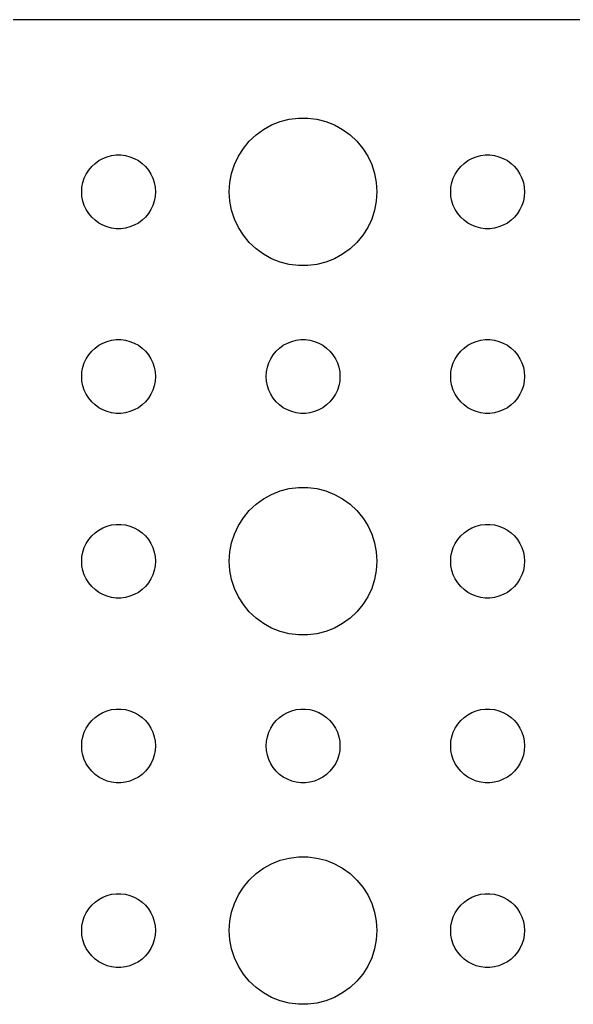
# Model space of a CAD drawing. Header units: metres. Extents: x -104 to 104, y -74 to 74.
# Drawn here: x -79.02 to -56.52, y 34.51 to 74.49 of the extents above; entities that cross this region are included whole.
import ezdxf

# ---------------------------------------------------------------- set-up
doc = ezdxf.new("R2010")
doc.units = ezdxf.units.M

msp = doc.modelspace()

# ---------------------------------------------------------------- linework, layer by layer
for p, q in [((99.8139, 74.4901), (-99.8139, 74.4901)), ((-68.427, 70.3532), (-68.0621, 70.4469)), ((-68.0621, 70.4469), (-67.6884, 70.4941)), ((-67.6884, 70.4941), (-67.3116, 70.4941)), ((-67.3116, 70.4941), (-66.9379, 70.4469)), ((-66.9379, 70.4469), (-66.573, 70.3532)), ((-69.4123, 69.8115), (-69.1075, 70.033)), ((-69.1075, 70.033), (-68.7773, 70.2145)), ((-68.7773, 70.2145), (-68.427, 70.3532)), ((-66.573, 70.3532), (-66.2227, 70.2145)), ((-66.2227, 70.2145), (-65.8925, 70.033)), ((-65.8925, 70.033), (-65.5877, 69.8115)), ((-69.6869, 69.5536), (-69.4123, 69.8115)), ((-65.5877, 69.8115), (-65.3131, 69.5536)), ((-70.1289, 68.9453), (-69.927, 69.2634)), ((-69.927, 69.2634), (-69.6869, 69.5536)), ((-65.3131, 69.5536), (-65.073, 69.2634)), ((-65.073, 69.2634), (-64.8711, 68.9453)), ((-75.8037, 68.7665), (-75.6387, 68.8572)), ((-75.6387, 68.8572), (-75.4635, 68.9266)), ((-75.4635, 68.9266), (-75.2811, 68.9734)), ((-75.2811, 68.9734), (-75.0942, 68.997)), ((-75.0942, 68.997), (-74.9058, 68.997)), ((-74.9058, 68.997), (-74.7189, 68.9734)), ((-74.7189, 68.9734), (-74.5365, 68.9266)), ((-74.5365, 68.9266), (-74.3613, 68.8572)), ((-74.3613, 68.8572), (-74.1963, 68.7665)), ((-70.2893, 68.6044), (-70.1289, 68.9453)), ((-64.8711, 68.9453), (-64.7107, 68.6044)), ((-60.8037, 68.7665), (-60.6387, 68.8572)), ((-60.6387, 68.8572), (-60.4635, 68.9266)), ((-60.4635, 68.9266), (-60.2811, 68.9734)), ((-60.2811, 68.9734), (-60.0942, 68.997)), ((-60.0942, 68.997), (-59.9058, 68.997)), ((-59.9058, 68.997), (-59.7189, 68.9734)), ((-59.7189, 68.9734), (-59.5365, 68.9266)), ((-59.5365, 68.9266), (-59.3613, 68.8572)), ((-59.3613, 68.8572), (-59.1963, 68.7665)), ((-76.3145, 68.2226), (-76.2135, 68.3817)), ((-76.2135, 68.3817), (-76.0934, 68.5268)), ((-76.0934, 68.5268), (-75.9561, 68.6558)), ((-75.9561, 68.6558), (-75.8037, 68.7665)), ((-74.1963, 68.7665), (-74.0439, 68.6558)), ((-74.0439, 68.6558), (-73.9065, 68.5268)), ((-73.9065, 68.5268), (-73.7865, 68.3817)), ((-73.7865, 68.3817), (-73.6855, 68.2226)), ((-70.4057, 68.2461), (-70.2893, 68.6044)), ((-64.7107, 68.6044), (-64.5943, 68.2461)), ((-61.3145, 68.2226), (-61.2135, 68.3817)), ((-61.2135, 68.3817), (-61.0934, 68.5268)), ((-61.0934, 68.5268), (-60.9561, 68.6558)), ((-60.9561, 68.6558), (-60.8037, 68.7665)), ((-59.1963, 68.7665), (-59.0439, 68.6558)), ((-59.0439, 68.6558), (-58.9065, 68.5268)), ((-58.9065, 68.5268), (-58.7865, 68.3817)), ((-58.7865, 68.3817), (-58.6855, 68.2226)), ((-76.4529, 67.873), (-76.3947, 68.0522)), ((-76.3947, 68.0522), (-76.3145, 68.2226)), ((-73.6855, 68.2226), (-73.6053, 68.0522)), ((-73.6053, 68.0522), (-73.5471, 67.873)), ((-70.4763, 67.876), (-70.4057, 68.2461)), ((-64.5943, 68.2461), (-64.5237, 67.876)), ((-61.4529, 67.873), (-61.3947, 68.0522)), ((-61.3947, 68.0522), (-61.3145, 68.2226)), ((-58.6855, 68.2226), (-58.6053, 68.0522)), ((-58.6053, 68.0522), (-58.5471, 67.873)), ((-76.5, 67.5), (-76.4882, 67.688)), ((-76.4882, 67.688), (-76.4529, 67.873)), ((-73.5471, 67.873), (-73.5118, 67.688)), ((-73.5118, 67.688), (-73.5, 67.5)), ((-70.5, 67.5), (-70.4763, 67.876)), ((-64.5237, 67.876), (-64.5, 67.5)), ((-61.5, 67.5), (-61.4882, 67.688)), ((-61.4882, 67.688), (-61.4529, 67.873)), ((-58.5471, 67.873), (-58.5118, 67.688)), ((-58.5118, 67.688), (-58.5, 67.5)), ((-76.4882, 67.312), (-76.5, 67.5)), ((-76.4529, 67.127), (-76.4882, 67.312)), ((-73.5118, 67.312), (-73.5471, 67.127)), ((-73.5, 67.5), (-73.5118, 67.312)), ((-70.4763, 67.124), (-70.5, 67.5)), ((-64.5, 67.5), (-64.5237, 67.124)), ((-61.4882, 67.312), (-61.5, 67.5)), ((-61.4529, 67.127), (-61.4882, 67.312)), ((-58.5118, 67.312), (-58.5471, 67.127)), ((-58.5, 67.5), (-58.5118, 67.312)), ((-76.3947, 66.9478), (-76.4529, 67.127)), ((-76.3145, 66.7774), (-76.3947, 66.9478)), ((-76.2135, 66.6183), (-76.3145, 66.7774)), ((-73.6855, 66.7774), (-73.7865, 66.6183)), ((-73.6053, 66.9478), (-73.6855, 66.7774)), ((-73.5471, 67.127), (-73.6053, 66.9478)), ((-70.4057, 66.7539), (-70.4763, 67.124)), ((-64.5237, 67.124), (-64.5943, 66.7539)), ((-61.3947, 66.9478), (-61.4529, 67.127)), ((-61.3145, 66.7774), (-61.3947, 66.9478)), ((-61.2135, 66.6183), (-61.3145, 66.7774)), ((-58.6855, 66.7774), (-58.7865, 66.6183)), ((-58.6053, 66.9478), (-58.6855, 66.7774)), ((-58.5471, 67.127), (-58.6053, 66.9478)), ((-76.0934, 66.4732), (-76.2135, 66.6183)), ((-75.9561, 66.3442), (-76.0934, 66.4732)), ((-73.9065, 66.4732), (-74.0439, 66.3442)), ((-73.7865, 66.6183), (-73.9065, 66.4732)), ((-70.2893, 66.3956), (-70.4057, 66.7539)), ((-70.1289, 66.0547), (-70.2893, 66.3956)), ((-64.7107, 66.3956), (-64.8711, 66.0547)), ((-64.5943, 66.7539), (-64.7107, 66.3956)), ((-61.0934, 66.4732), (-61.2135, 66.6183)), ((-60.9561, 66.3442), (-61.0934, 66.4732)), ((-58.9065, 66.4732), (-59.0439, 66.3442)), ((-58.7865, 66.6183), (-58.9065, 66.4732)), ((-75.8037, 66.2335), (-75.9561, 66.3442)), ((-75.6387, 66.1428), (-75.8037, 66.2335)), ((-75.4635, 66.0734), (-75.6387, 66.1428)), ((-75.2811, 66.0266), (-75.4635, 66.0734)), ((-75.0942, 66.003), (-75.2811, 66.0266)), ((-74.9058, 66.003), (-75.0942, 66.003)), ((-74.7189, 66.0266), (-74.9058, 66.003)), ((-74.5365, 66.0734), (-74.7189, 66.0266)), ((-74.3613, 66.1428), (-74.5365, 66.0734)), ((-74.1963, 66.2335), (-74.3613, 66.1428)), ((-74.0439, 66.3442), (-74.1963, 66.2335)), ((-69.927, 65.7366), (-70.1289, 66.0547)), ((-64.8711, 66.0547), (-65.073, 65.7366)), ((-60.8037, 66.2335), (-60.9561, 66.3442)), ((-60.6387, 66.1428), (-60.8037, 66.2335)), ((-60.4635, 66.0734), (-60.6387, 66.1428)), ((-60.2811, 66.0266), (-60.4635, 66.0734)), ((-60.0942, 66.003), (-60.2811, 66.0266)), ((-59.9058, 66.003), (-60.0942, 66.003)), ((-59.7189, 66.0266), (-59.9058, 66.003)), ((-59.5365, 66.0734), (-59.7189, 66.0266)), ((-59.3613, 66.1428), (-59.5365, 66.0734)), ((-59.1963, 66.2335), (-59.3613, 66.1428)), ((-59.0439, 66.3442), (-59.1963, 66.2335)), ((-69.6869, 65.4464), (-69.927, 65.7366)), ((-65.073, 65.7366), (-65.3131, 65.4464)), ((-69.4123, 65.1885), (-69.6869, 65.4464)), ((-69.1075, 64.967), (-69.4123, 65.1885)), ((-65.5877, 65.1885), (-65.8925, 64.967)), ((-65.3131, 65.4464), (-65.5877, 65.1885)), ((-68.7773, 64.7855), (-69.1075, 64.967)), ((-68.427, 64.6468), (-68.7773, 64.7855)), ((-66.2227, 64.7855), (-66.573, 64.6468)), ((-65.8925, 64.967), (-66.2227, 64.7855)), ((-68.0621, 64.5531), (-68.427, 64.6468)), ((-67.6884, 64.5059), (-68.0621, 64.5531)), ((-67.3116, 64.5059), (-67.6884, 64.5059)), ((-66.9379, 64.5531), (-67.3116, 64.5059)), ((-66.573, 64.6468), (-66.9379, 64.5531)), ((-75.9561, 61.1558), (-75.8037, 61.2665)), ((-75.8037, 61.2665), (-75.6387, 61.3572)), ((-75.6387, 61.3572), (-75.4635, 61.4266)), ((-75.4635, 61.4266), (-75.2811, 61.4734)), ((-75.2811, 61.4734), (-75.0942, 61.497)), ((-75.0942, 61.497), (-74.9058, 61.497)), ((-74.9058, 61.497), (-74.7189, 61.4734)), ((-74.7189, 61.4734), (-74.5365, 61.4266)), ((-74.5365, 61.4266), (-74.3613, 61.3572)), ((-74.3613, 61.3572), (-74.1963, 61.2665)), ((-74.1963, 61.2665), (-74.0439, 61.1558)), ((-68.4561, 61.1558), (-68.3037, 61.2665)), ((-68.3037, 61.2665), (-68.1387, 61.3572)), ((-68.1387, 61.3572), (-67.9635, 61.4266)), ((-67.9635, 61.4266), (-67.7811, 61.4734)), ((-67.7811, 61.4734), (-67.5942, 61.497)), ((-67.5942, 61.497), (-67.4058, 61.497)), ((-67.4058, 61.497), (-67.2189, 61.4734)), ((-67.2189, 61.4734), (-67.0365, 61.4266)), ((-67.0365, 61.4266), (-66.8613, 61.3572)), ((-66.8613, 61.3572), (-66.6963, 61.2665)), ((-66.6963, 61.2665), (-66.5439, 61.1558)), ((-60.9561, 61.1558), (-60.8037, 61.2665)), ((-60.8037, 61.2665), (-60.6387, 61.3572)), ((-60.6387, 61.3572), (-60.4635, 61.4266)), ((-60.4635, 61.4266), (-60.2811, 61.4734)), ((-60.2811, 61.4734), (-60.0942, 61.497)), ((-60.0942, 61.497), (-59.9058, 61.497)), ((-59.9058, 61.497), (-59.7189, 61.4734)), ((-59.7189, 61.4734), (-59.5365, 61.4266)), ((-59.5365, 61.4266), (-59.3613, 61.3572)), ((-59.3613, 61.3572), (-59.1963, 61.2665)), ((-59.1963, 61.2665), (-59.0439, 61.1558)), ((-76.3145, 60.7226), (-76.2135, 60.8817)), ((-76.2135, 60.8817), (-76.0934, 61.0268)), ((-76.0934, 61.0268), (-75.9561, 61.1558)), ((-74.0439, 61.1558), (-73.9065, 61.0268)), ((-73.9065, 61.0268), (-73.7865, 60.8817)), ((-73.7865, 60.8817), (-73.6855, 60.7226)), ((-68.8145, 60.7226), (-68.7135, 60.8817)), ((-68.7135, 60.8817), (-68.5934, 61.0268)), ((-68.5934, 61.0268), (-68.4561, 61.1558)), ((-66.5439, 61.1558), (-66.4065, 61.0268)), ((-66.4065, 61.0268), (-66.2865, 60.8817)), ((-66.2865, 60.8817), (-66.1855, 60.7226)), ((-61.3145, 60.7226), (-61.2135, 60.8817)), ((-61.2135, 60.8817), (-61.0934, 61.0268)), ((-61.0934, 61.0268), (-60.9561, 61.1558)), ((-59.0439, 61.1558), (-58.9065, 61.0268)), ((-58.9065, 61.0268), (-58.7865, 60.8817)), ((-58.7865, 60.8817), (-58.6855, 60.7226)), ((-76.4529, 60.373), (-76.3947, 60.5522)), ((-76.3947, 60.5522), (-76.3145, 60.7226)), ((-73.6855, 60.7226), (-73.6053, 60.5522)), ((-73.6053, 60.5522), (-73.5471, 60.373)), ((-68.9529, 60.373), (-68.8947, 60.5522)), ((-68.8947, 60.5522), (-68.8145, 60.7226)), ((-66.1855, 60.7226), (-66.1053, 60.5522)), ((-66.1053, 60.5522), (-66.0471, 60.373)), ((-61.4529, 60.373), (-61.3947, 60.5522)), ((-61.3947, 60.5522), (-61.3145, 60.7226)), ((-58.6855, 60.7226), (-58.6053, 60.5522)), ((-58.6053, 60.5522), (-58.5471, 60.373)), ((-76.5, 60), (-76.4882, 60.188)), ((-76.4882, 59.812), (-76.5, 60)), ((-76.4882, 60.188), (-76.4529, 60.373)), ((-73.5471, 60.373), (-73.5118, 60.188)), ((-73.5118, 60.188), (-73.5, 60)), ((-73.5, 60), (-73.5118, 59.812)), ((-69, 60), (-68.9882, 60.188)), ((-68.9882, 59.812), (-69, 60)), ((-68.9882, 60.188), (-68.9529, 60.373)), ((-66.0471, 60.373), (-66.0118, 60.188)), ((-66.0118, 60.188), (-66, 60)), ((-66, 60), (-66.0118, 59.812)), ((-61.5, 60), (-61.4882, 60.188)), ((-61.4882, 59.812), (-61.5, 60)), ((-61.4882, 60.188), (-61.4529, 60.373)), ((-58.5471, 60.373), (-58.5118, 60.188)), ((-58.5118, 60.188), (-58.5, 60)), ((-58.5, 60), (-58.5118, 59.812)), ((-76.4529, 59.627), (-76.4882, 59.812)), ((-76.3947, 59.4478), (-76.4529, 59.627)), ((-73.5471, 59.627), (-73.6053, 59.4478)), ((-73.5118, 59.812), (-73.5471, 59.627)), ((-68.9529, 59.627), (-68.9882, 59.812)), ((-68.8947, 59.4478), (-68.9529, 59.627)), ((-66.0471, 59.627), (-66.1053, 59.4478)), ((-66.0118, 59.812), (-66.0471, 59.627)), ((-61.4529, 59.627), (-61.4882, 59.812)), ((-61.3947, 59.4478), (-61.4529, 59.627)), ((-58.5471, 59.627), (-58.6053, 59.4478)), ((-58.5118, 59.812), (-58.5471, 59.627)), ((-76.3145, 59.2774), (-76.3947, 59.4478)), ((-76.2135, 59.1183), (-76.3145, 59.2774)), ((-73.6855, 59.2774), (-73.7865, 59.1183)), ((-73.6053, 59.4478), (-73.6855, 59.2774)), ((-68.8145, 59.2774), (-68.8947, 59.4478)), ((-68.7135, 59.1183), (-68.8145, 59.2774)), ((-66.1855, 59.2774), (-66.2865, 59.1183)), ((-66.1053, 59.4478), (-66.1855, 59.2774)), ((-61.3145, 59.2774), (-61.3947, 59.4478)), ((-61.2135, 59.1183), (-61.3145, 59.2774)), ((-58.6855, 59.2774), (-58.7865, 59.1183)), ((-58.6053, 59.4478), (-58.6855, 59.2774)), ((-76.0934, 58.9732), (-76.2135, 59.1183)), ((-75.9561, 58.8442), (-76.0934, 58.9732)), ((-75.8037, 58.7335), (-75.9561, 58.8442)), ((-74.0439, 58.8442), (-74.1963, 58.7335)), ((-73.9065, 58.9732), (-74.0439, 58.8442)), ((-73.7865, 59.1183), (-73.9065, 58.9732)), ((-68.5934, 58.9732), (-68.7135, 59.1183)), ((-68.4561, 58.8442), (-68.5934, 58.9732)), ((-68.3037, 58.7335), (-68.4561, 58.8442)), ((-66.5439, 58.8442), (-66.6963, 58.7335)), ((-66.4065, 58.9732), (-66.5439, 58.8442)), ((-66.2865, 59.1183), (-66.4065, 58.9732)), ((-61.0934, 58.9732), (-61.2135, 59.1183)), ((-60.9561, 58.8442), (-61.0934, 58.9732)), ((-60.8037, 58.7335), (-60.9561, 58.8442)), ((-59.0439, 58.8442), (-59.1963, 58.7335)), ((-58.9065, 58.9732), (-59.0439, 58.8442)), ((-58.7865, 59.1183), (-58.9065, 58.9732)), ((-75.6387, 58.6428), (-75.8037, 58.7335)), ((-75.4635, 58.5734), (-75.6387, 58.6428)), ((-75.2811, 58.5266), (-75.4635, 58.5734)), ((-75.0942, 58.503), (-75.2811, 58.5266)), ((-74.9058, 58.503), (-75.0942, 58.503)), ((-74.7189, 58.5266), (-74.9058, 58.503)), ((-74.5365, 58.5734), (-74.7189, 58.5266)), ((-74.3613, 58.6428), (-74.5365, 58.5734)), ((-74.1963, 58.7335), (-74.3613, 58.6428)), ((-68.1387, 58.6428), (-68.3037, 58.7335)), ((-67.9635, 58.5734), (-68.1387, 58.6428)), ((-67.7811, 58.5266), (-67.9635, 58.5734)), ((-67.5942, 58.503), (-67.7811, 58.5266)), ((-67.4058, 58.503), (-67.5942, 58.503)), ((-67.2189, 58.5266), (-67.4058, 58.503)), ((-67.0365, 58.5734), (-67.2189, 58.5266)), ((-66.8613, 58.6428), (-67.0365, 58.5734)), ((-66.6963, 58.7335), (-66.8613, 58.6428)), ((-60.6387, 58.6428), (-60.8037, 58.7335)), ((-60.4635, 58.5734), (-60.6387, 58.6428)), ((-60.2811, 58.5266), (-60.4635, 58.5734)), ((-60.0942, 58.503), (-60.2811, 58.5266)), ((-59.9058, 58.503), (-60.0942, 58.503)), ((-59.7189, 58.5266), (-59.9058, 58.503)), ((-59.5365, 58.5734), (-59.7189, 58.5266)), ((-59.3613, 58.6428), (-59.5365, 58.5734)), ((-59.1963, 58.7335), (-59.3613, 58.6428)), ((-69.1075, 55.033), (-68.7773, 55.2145)), ((-68.7773, 55.2145), (-68.427, 55.3532)), ((-68.427, 55.3532), (-68.0621, 55.4469)), ((-68.0621, 55.4469), (-67.6884, 55.4941)), ((-67.6884, 55.4941), (-67.3116, 55.4941)), ((-67.3116, 55.4941), (-66.9379, 55.4469)), ((-66.9379, 55.4469), (-66.573, 55.3532)), ((-66.573, 55.3532), (-66.2227, 55.2145)), ((-66.2227, 55.2145), (-65.8925, 55.033)), ((-69.6869, 54.5536), (-69.4123, 54.8115)), ((-69.4123, 54.8115), (-69.1075, 55.033)), ((-65.8925, 55.033), (-65.5877, 54.8115)), ((-65.5877, 54.8115), (-65.3131, 54.5536)), ((-69.927, 54.2634), (-69.6869, 54.5536)), ((-65.3131, 54.5536), (-65.073, 54.2634)), ((-75.2811, 53.9734), (-75.0942, 53.997)), ((-75.0942, 53.997), (-74.9058, 53.997)), ((-74.9058, 53.997), (-74.7189, 53.9734)), ((-70.1289, 53.9453), (-69.927, 54.2634)), ((-65.073, 54.2634), (-64.8711, 53.9453)), ((-60.2811, 53.9734), (-60.0942, 53.997)), ((-60.0942, 53.997), (-59.9058, 53.997)), ((-59.9058, 53.997), (-59.7189, 53.9734)), ((-76.0934, 53.5268), (-75.9561, 53.6558)), ((-75.9561, 53.6558), (-75.8037, 53.7665)), ((-75.8037, 53.7665), (-75.6387, 53.8572)), ((-75.6387, 53.8572), (-75.4635, 53.9266)), ((-75.4635, 53.9266), (-75.2811, 53.9734)), ((-74.7189, 53.9734), (-74.5365, 53.9266)), ((-74.5365, 53.9266), (-74.3613, 53.8572)), ((-74.3613, 53.8572), (-74.1963, 53.7665)), ((-74.1963, 53.7665), (-74.0439, 53.6558)), ((-74.0439, 53.6558), (-73.9065, 53.5268)), ((-70.4057, 53.2461), (-70.2893, 53.6044)), ((-70.2893, 53.6044), (-70.1289, 53.9453)), ((-64.8711, 53.9453), (-64.7107, 53.6044)), ((-64.7107, 53.6044), (-64.5943, 53.2461)), ((-61.0934, 53.5268), (-60.9561, 53.6558)), ((-60.9561, 53.6558), (-60.8037, 53.7665)), ((-60.8037, 53.7665), (-60.6387, 53.8572)), ((-60.6387, 53.8572), (-60.4635, 53.9266)), ((-60.4635, 53.9266), (-60.2811, 53.9734)), ((-59.7189, 53.9734), (-59.5365, 53.9266)), ((-59.5365, 53.9266), (-59.3613, 53.8572)), ((-59.3613, 53.8572), (-59.1963, 53.7665)), ((-59.1963, 53.7665), (-59.0439, 53.6558)), ((-59.0439, 53.6558), (-58.9065, 53.5268)), ((-76.3947, 53.0522), (-76.3145, 53.2226)), ((-76.3145, 53.2226), (-76.2135, 53.3817)), ((-76.2135, 53.3817), (-76.0934, 53.5268)), ((-73.9065, 53.5268), (-73.7865, 53.3817)), ((-73.7865, 53.3817), (-73.6855, 53.2226)), ((-73.6855, 53.2226), (-73.6053, 53.0522)), ((-70.4763, 52.876), (-70.4057, 53.2461)), ((-64.5943, 53.2461), (-64.5237, 52.876)), ((-61.3947, 53.0522), (-61.3145, 53.2226)), ((-61.3145, 53.2226), (-61.2135, 53.3817)), ((-61.2135, 53.3817), (-61.0934, 53.5268)), ((-58.9065, 53.5268), (-58.7865, 53.3817)), ((-58.7865, 53.3817), (-58.6855, 53.2226)), ((-58.6855, 53.2226), (-58.6053, 53.0522)), ((-76.4882, 52.688), (-76.4529, 52.873)), ((-76.4529, 52.873), (-76.3947, 53.0522)), ((-73.6053, 53.0522), (-73.5471, 52.873)), ((-73.5471, 52.873), (-73.5118, 52.688)), ((-70.5, 52.5), (-70.4763, 52.876)), ((-64.5237, 52.876), (-64.5, 52.5)), ((-61.4882, 52.688), (-61.4529, 52.873)), ((-61.4529, 52.873), (-61.3947, 53.0522)), ((-58.6053, 53.0522), (-58.5471, 52.873)), ((-58.5471, 52.873), (-58.5118, 52.688)), ((-76.5, 52.5), (-76.4882, 52.688)), ((-76.4882, 52.312), (-76.5, 52.5)), ((-73.5118, 52.688), (-73.5, 52.5)), ((-73.5, 52.5), (-73.5118, 52.312)), ((-70.4763, 52.124), (-70.5, 52.5)), ((-64.5, 52.5), (-64.5237, 52.124)), ((-61.5, 52.5), (-61.4882, 52.688)), ((-61.4882, 52.312), (-61.5, 52.5)), ((-58.5118, 52.688), (-58.5, 52.5)), ((-58.5, 52.5), (-58.5118, 52.312)), ((-76.4529, 52.127), (-76.4882, 52.312)), ((-76.3947, 51.9478), (-76.4529, 52.127)), ((-73.5471, 52.127), (-73.6053, 51.9478)), ((-73.5118, 52.312), (-73.5471, 52.127)), ((-70.4057, 51.7539), (-70.4763, 52.124)), ((-64.5237, 52.124), (-64.5943, 51.7539)), ((-61.4529, 52.127), (-61.4882, 52.312)), ((-61.3947, 51.9478), (-61.4529, 52.127)), ((-58.5471, 52.127), (-58.6053, 51.9478)), ((-58.5118, 52.312), (-58.5471, 52.127)), ((-76.3145, 51.7774), (-76.3947, 51.9478)), ((-76.2135, 51.6183), (-76.3145, 51.7774)), ((-76.0934, 51.4732), (-76.2135, 51.6183)), ((-73.7865, 51.6183), (-73.9065, 51.4732)), ((-73.6855, 51.7774), (-73.7865, 51.6183)), ((-73.6053, 51.9478), (-73.6855, 51.7774)), ((-70.2893, 51.3956), (-70.4057, 51.7539)), ((-64.5943, 51.7539), (-64.7107, 51.3956)), ((-61.3145, 51.7774), (-61.3947, 51.9478)), ((-61.2135, 51.6183), (-61.3145, 51.7774)), ((-61.0934, 51.4732), (-61.2135, 51.6183)), ((-58.7865, 51.6183), (-58.9065, 51.4732)), ((-58.6855, 51.7774), (-58.7865, 51.6183)), ((-58.6053, 51.9478), (-58.6855, 51.7774)), ((-75.9561, 51.3442), (-76.0934, 51.4732)), ((-75.8037, 51.2335), (-75.9561, 51.3442)), ((-75.6387, 51.1428), (-75.8037, 51.2335)), ((-74.1963, 51.2335), (-74.3613, 51.1428)), ((-74.0439, 51.3442), (-74.1963, 51.2335)), ((-73.9065, 51.4732), (-74.0439, 51.3442)), ((-70.1289, 51.0547), (-70.2893, 51.3956)), ((-64.7107, 51.3956), (-64.8711, 51.0547)), ((-60.9561, 51.3442), (-61.0934, 51.4732)), ((-60.8037, 51.2335), (-60.9561, 51.3442)), ((-60.6387, 51.1428), (-60.8037, 51.2335)), ((-59.1963, 51.2335), (-59.3613, 51.1428)), ((-59.0439, 51.3442), (-59.1963, 51.2335)), ((-58.9065, 51.4732), (-59.0439, 51.3442)), ((-75.4635, 51.0734), (-75.6387, 51.1428)), ((-75.2811, 51.0266), (-75.4635, 51.0734)), ((-75.0942, 51.003), (-75.2811, 51.0266)), ((-74.9058, 51.003), (-75.0942, 51.003)), ((-74.7189, 51.0266), (-74.9058, 51.003)), ((-74.5365, 51.0734), (-74.7189, 51.0266)), ((-74.3613, 51.1428), (-74.5365, 51.0734)), ((-69.927, 50.7366), (-70.1289, 51.0547)), ((-64.8711, 51.0547), (-65.073, 50.7366)), ((-60.4635, 51.0734), (-60.6387, 51.1428)), ((-60.2811, 51.0266), (-60.4635, 51.0734)), ((-60.0942, 51.003), (-60.2811, 51.0266)), ((-59.9058, 51.003), (-60.0942, 51.003)), ((-59.7189, 51.0266), (-59.9058, 51.003)), ((-59.5365, 51.0734), (-59.7189, 51.0266)), ((-59.3613, 51.1428), (-59.5365, 51.0734)), ((-69.6869, 50.4464), (-69.927, 50.7366)), ((-69.4123, 50.1885), (-69.6869, 50.4464)), ((-65.3131, 50.4464), (-65.5877, 50.1885)), ((-65.073, 50.7366), (-65.3131, 50.4464)), ((-69.1075, 49.967), (-69.4123, 50.1885)), ((-65.5877, 50.1885), (-65.8925, 49.967)), ((-68.7773, 49.7855), (-69.1075, 49.967)), ((-68.427, 49.6468), (-68.7773, 49.7855)), ((-68.0621, 49.5531), (-68.427, 49.6468)), ((-66.573, 49.6468), (-66.9379, 49.5531)), ((-66.2227, 49.7855), (-66.573, 49.6468)), ((-65.8925, 49.967), (-66.2227, 49.7855)), ((-67.6884, 49.5059), (-68.0621, 49.5531)), ((-67.3116, 49.5059), (-67.6884, 49.5059)), ((-66.9379, 49.5531), (-67.3116, 49.5059)), ((-75.6387, 46.3572), (-75.4635, 46.4266)), ((-75.4635, 46.4266), (-75.2811, 46.4734)), ((-75.2811, 46.4734), (-75.0942, 46.497)), ((-75.0942, 46.497), (-74.9058, 46.497)), ((-74.9058, 46.497), (-74.7189, 46.4734)), ((-74.7189, 46.4734), (-74.5365, 46.4266)), ((-74.5365, 46.4266), (-74.3613, 46.3572)), ((-68.1387, 46.3572), (-67.9635, 46.4266)), ((-67.9635, 46.4266), (-67.7811, 46.4734)), ((-67.7811, 46.4734), (-67.5942, 46.497)), ((-67.5942, 46.497), (-67.4058, 46.497)), ((-67.4058, 46.497), (-67.2189, 46.4734)), ((-67.2189, 46.4734), (-67.0365, 46.4266)), ((-67.0365, 46.4266), (-66.8613, 46.3572)), ((-60.6387, 46.3572), (-60.4635, 46.4266)), ((-60.4635, 46.4266), (-60.2811, 46.4734)), ((-60.2811, 46.4734), (-60.0942, 46.497)), ((-60.0942, 46.497), (-59.9058, 46.497)), ((-59.9058, 46.497), (-59.7189, 46.4734)), ((-59.7189, 46.4734), (-59.5365, 46.4266)), ((-59.5365, 46.4266), (-59.3613, 46.3572)), ((-76.2135, 45.8817), (-76.0934, 46.0268)), ((-76.0934, 46.0268), (-75.9561, 46.1558)), ((-75.9561, 46.1558), (-75.8037, 46.2665)), ((-75.8037, 46.2665), (-75.6387, 46.3572)), ((-74.3613, 46.3572), (-74.1963, 46.2665)), ((-74.1963, 46.2665), (-74.0439, 46.1558)), ((-74.0439, 46.1558), (-73.9065, 46.0268)), ((-73.9065, 46.0268), (-73.7865, 45.8817)), ((-68.7135, 45.8817), (-68.5934, 46.0268)), ((-68.5934, 46.0268), (-68.4561, 46.1558)), ((-68.4561, 46.1558), (-68.3037, 46.2665)), ((-68.3037, 46.2665), (-68.1387, 46.3572)), ((-66.8613, 46.3572), (-66.6963, 46.2665)), ((-66.6963, 46.2665), (-66.5439, 46.1558)), ((-66.5439, 46.1558), (-66.4065, 46.0268)), ((-66.4065, 46.0268), (-66.2865, 45.8817)), ((-61.2135, 45.8817), (-61.0934, 46.0268)), ((-61.0934, 46.0268), (-60.9561, 46.1558)), ((-60.9561, 46.1558), (-60.8037, 46.2665)), ((-60.8037, 46.2665), (-60.6387, 46.3572)), ((-59.3613, 46.3572), (-59.1963, 46.2665)), ((-59.1963, 46.2665), (-59.0439, 46.1558)), ((-59.0439, 46.1558), (-58.9065, 46.0268)), ((-58.9065, 46.0268), (-58.7865, 45.8817)), ((-76.3947, 45.5522), (-76.3145, 45.7226)), ((-76.3145, 45.7226), (-76.2135, 45.8817)), ((-73.7865, 45.8817), (-73.6855, 45.7226)), ((-73.6855, 45.7226), (-73.6053, 45.5522)), ((-68.8947, 45.5522), (-68.8145, 45.7226)), ((-68.8145, 45.7226), (-68.7135, 45.8817)), ((-66.2865, 45.8817), (-66.1855, 45.7226)), ((-66.1855, 45.7226), (-66.1053, 45.5522)), ((-61.3947, 45.5522), (-61.3145, 45.7226)), ((-61.3145, 45.7226), (-61.2135, 45.8817)), ((-58.7865, 45.8817), (-58.6855, 45.7226)), ((-58.6855, 45.7226), (-58.6053, 45.5522)), ((-76.5, 45), (-76.4882, 45.188)), ((-76.4882, 45.188), (-76.4529, 45.373)), ((-76.4529, 45.373), (-76.3947, 45.5522)), ((-73.6053, 45.5522), (-73.5471, 45.373)), ((-73.5471, 45.373), (-73.5118, 45.188)), ((-73.5118, 45.188), (-73.5, 45)), ((-69, 45), (-68.9882, 45.188)), ((-68.9882, 45.188), (-68.9529, 45.373)), ((-68.9529, 45.373), (-68.8947, 45.5522)), ((-66.1053, 45.5522), (-66.0471, 45.373)), ((-66.0471, 45.373), (-66.0118, 45.188)), ((-66.0118, 45.188), (-66, 45)), ((-61.5, 45), (-61.4882, 45.188)), ((-61.4882, 45.188), (-61.4529, 45.373)), ((-61.4529, 45.373), (-61.3947, 45.5522)), ((-58.6053, 45.5522), (-58.5471, 45.373)), ((-58.5471, 45.373), (-58.5118, 45.188)), ((-58.5118, 45.188), (-58.5, 45)), ((-76.4882, 44.812), (-76.5, 45)), ((-76.4529, 44.627), (-76.4882, 44.812)), ((-73.5118, 44.812), (-73.5471, 44.627)), ((-73.5, 45), (-73.5118, 44.812)), ((-68.9882, 44.812), (-69, 45)), ((-68.9529, 44.627), (-68.9882, 44.812)), ((-66.0118, 44.812), (-66.0471, 44.627)), ((-66, 45), (-66.0118, 44.812)), ((-61.4882, 44.812), (-61.5, 45)), ((-61.4529, 44.627), (-61.4882, 44.812)), ((-58.5118, 44.812), (-58.5471, 44.627)), ((-58.5, 45), (-58.5118, 44.812)), ((-76.3947, 44.4478), (-76.4529, 44.627)), ((-76.3145, 44.2774), (-76.3947, 44.4478)), ((-73.6053, 44.4478), (-73.6855, 44.2774)), ((-73.5471, 44.627), (-73.6053, 44.4478)), ((-68.8947, 44.4478), (-68.9529, 44.627)), ((-68.8145, 44.2774), (-68.8947, 44.4478)), ((-66.1053, 44.4478), (-66.1855, 44.2774)), ((-66.0471, 44.627), (-66.1053, 44.4478)), ((-61.3947, 44.4478), (-61.4529, 44.627)), ((-61.3145, 44.2774), (-61.3947, 44.4478)), ((-58.6053, 44.4478), (-58.6855, 44.2774)), ((-58.5471, 44.627), (-58.6053, 44.4478)), ((-76.2135, 44.1183), (-76.3145, 44.2774)), ((-76.0934, 43.9732), (-76.2135, 44.1183)), ((-73.7865, 44.1183), (-73.9065, 43.9732)), ((-73.6855, 44.2774), (-73.7865, 44.1183)), ((-68.7135, 44.1183), (-68.8145, 44.2774)), ((-68.5934, 43.9732), (-68.7135, 44.1183)), ((-66.2865, 44.1183), (-66.4065, 43.9732)), ((-66.1855, 44.2774), (-66.2865, 44.1183)), ((-61.2135, 44.1183), (-61.3145, 44.2774)), ((-61.0934, 43.9732), (-61.2135, 44.1183)), ((-58.7865, 44.1183), (-58.9065, 43.9732)), ((-58.6855, 44.2774), (-58.7865, 44.1183)), ((-75.9561, 43.8442), (-76.0934, 43.9732)), ((-75.8037, 43.7335), (-75.9561, 43.8442)), ((-75.6387, 43.6428), (-75.8037, 43.7335)), ((-75.4635, 43.5734), (-75.6387, 43.6428)), ((-74.3613, 43.6428), (-74.5365, 43.5734)), ((-74.1963, 43.7335), (-74.3613, 43.6428)), ((-74.0439, 43.8442), (-74.1963, 43.7335)), ((-73.9065, 43.9732), (-74.0439, 43.8442)), ((-68.4561, 43.8442), (-68.5934, 43.9732)), ((-68.3037, 43.7335), (-68.4561, 43.8442)), ((-68.1387, 43.6428), (-68.3037, 43.7335)), ((-67.9635, 43.5734), (-68.1387, 43.6428)), ((-66.8613, 43.6428), (-67.0365, 43.5734)), ((-66.6963, 43.7335), (-66.8613, 43.6428)), ((-66.5439, 43.8442), (-66.6963, 43.7335)), ((-66.4065, 43.9732), (-66.5439, 43.8442)), ((-60.9561, 43.8442), (-61.0934, 43.9732)), ((-60.8037, 43.7335), (-60.9561, 43.8442)), ((-60.6387, 43.6428), (-60.8037, 43.7335)), ((-60.4635, 43.5734), (-60.6387, 43.6428)), ((-59.3613, 43.6428), (-59.5365, 43.5734)), ((-59.1963, 43.7335), (-59.3613, 43.6428)), ((-59.0439, 43.8442), (-59.1963, 43.7335)), ((-58.9065, 43.9732), (-59.0439, 43.8442)), ((-75.2811, 43.5266), (-75.4635, 43.5734)), ((-75.0942, 43.503), (-75.2811, 43.5266)), ((-74.9058, 43.503), (-75.0942, 43.503)), ((-74.7189, 43.5266), (-74.9058, 43.503)), ((-74.5365, 43.5734), (-74.7189, 43.5266)), ((-67.7811, 43.5266), (-67.9635, 43.5734)), ((-67.5942, 43.503), (-67.7811, 43.5266)), ((-67.4058, 43.503), (-67.5942, 43.503)), ((-67.2189, 43.5266), (-67.4058, 43.503)), ((-67.0365, 43.5734), (-67.2189, 43.5266)), ((-60.2811, 43.5266), (-60.4635, 43.5734)), ((-60.0942, 43.503), (-60.2811, 43.5266)), ((-59.9058, 43.503), (-60.0942, 43.503)), ((-59.7189, 43.5266), (-59.9058, 43.503)), ((-59.5365, 43.5734), (-59.7189, 43.5266)), ((-68.427, 40.3532), (-68.0621, 40.4469)), ((-68.0621, 40.4469), (-67.6884, 40.4941)), ((-67.6884, 40.4941), (-67.3116, 40.4941)), ((-67.3116, 40.4941), (-66.9379, 40.4469)), ((-66.9379, 40.4469), (-66.573, 40.3532)), ((-69.4123, 39.8115), (-69.1075, 40.033)), ((-69.1075, 40.033), (-68.7773, 40.2145)), ((-68.7773, 40.2145), (-68.427, 40.3532)), ((-66.573, 40.3532), (-66.2227, 40.2145)), ((-66.2227, 40.2145), (-65.8925, 40.033)), ((-65.8925, 40.033), (-65.5877, 39.8115)), ((-69.6869, 39.5536), (-69.4123, 39.8115)), ((-65.5877, 39.8115), (-65.3131, 39.5536)), ((-70.1289, 38.9453), (-69.927, 39.2634)), ((-69.927, 39.2634), (-69.6869, 39.5536)), ((-65.3131, 39.5536), (-65.073, 39.2634)), ((-65.073, 39.2634), (-64.8711, 38.9453)), ((-75.8037, 38.7665), (-75.6387, 38.8572)), ((-75.6387, 38.8572), (-75.4635, 38.9266)), ((-75.4635, 38.9266), (-75.2811, 38.9734)), ((-75.2811, 38.9734), (-75.0942, 38.997)), ((-75.0942, 38.997), (-74.9058, 38.997)), ((-74.9058, 38.997), (-74.7189, 38.9734)), ((-74.7189, 38.9734), (-74.5365, 38.9266)), ((-74.5365, 38.9266), (-74.3613, 38.8572)), ((-74.3613, 38.8572), (-74.1963, 38.7665)), ((-70.2893, 38.6044), (-70.1289, 38.9453)), ((-64.8711, 38.9453), (-64.7107, 38.6044)), ((-60.8037, 38.7665), (-60.6387, 38.8572)), ((-60.6387, 38.8572), (-60.4635, 38.9266)), ((-60.4635, 38.9266), (-60.2811, 38.9734)), ((-60.2811, 38.9734), (-60.0942, 38.997)), ((-60.0942, 38.997), (-59.9058, 38.997)), ((-59.9058, 38.997), (-59.7189, 38.9734)), ((-59.7189, 38.9734), (-59.5365, 38.9266)), ((-59.5365, 38.9266), (-59.3613, 38.8572)), ((-59.3613, 38.8572), (-59.1963, 38.7665)), ((-76.2135, 38.3817), (-76.0934, 38.5268)), ((-76.0934, 38.5268), (-75.9561, 38.6558)), ((-75.9561, 38.6558), (-75.8037, 38.7665)), ((-74.1963, 38.7665), (-74.0439, 38.6558)), ((-74.0439, 38.6558), (-73.9065, 38.5268)), ((-73.9065, 38.5268), (-73.7865, 38.3817)), ((-70.4057, 38.2461), (-70.2893, 38.6044)), ((-64.7107, 38.6044), (-64.5943, 38.2461)), ((-61.2135, 38.3817), (-61.0934, 38.5268)), ((-61.0934, 38.5268), (-60.9561, 38.6558)), ((-60.9561, 38.6558), (-60.8037, 38.7665)), ((-59.1963, 38.7665), (-59.0439, 38.6558)), ((-59.0439, 38.6558), (-58.9065, 38.5268)), ((-58.9065, 38.5268), (-58.7865, 38.3817)), ((-76.4529, 37.873), (-76.3947, 38.0522)), ((-76.3947, 38.0522), (-76.3145, 38.2226)), ((-76.3145, 38.2226), (-76.2135, 38.3817)), ((-73.7865, 38.3817), (-73.6855, 38.2226)), ((-73.6855, 38.2226), (-73.6053, 38.0522)), ((-73.6053, 38.0522), (-73.5471, 37.873)), ((-70.4763, 37.876), (-70.4057, 38.2461)), ((-64.5943, 38.2461), (-64.5237, 37.876)), ((-61.4529, 37.873), (-61.3947, 38.0522)), ((-61.3947, 38.0522), (-61.3145, 38.2226)), ((-61.3145, 38.2226), (-61.2135, 38.3817)), ((-58.7865, 38.3817), (-58.6855, 38.2226)), ((-58.6855, 38.2226), (-58.6053, 38.0522)), ((-58.6053, 38.0522), (-58.5471, 37.873)), ((-76.5, 37.5), (-76.4882, 37.688)), ((-76.4882, 37.688), (-76.4529, 37.873)), ((-73.5471, 37.873), (-73.5118, 37.688)), ((-73.5118, 37.688), (-73.5, 37.5)), ((-70.5, 37.5), (-70.4763, 37.876)), ((-64.5237, 37.876), (-64.5, 37.5)), ((-61.5, 37.5), (-61.4882, 37.688)), ((-61.4882, 37.688), (-61.4529, 37.873)), ((-58.5471, 37.873), (-58.5118, 37.688)), ((-58.5118, 37.688), (-58.5, 37.5)), ((-76.4882, 37.312), (-76.5, 37.5)), ((-76.4529, 37.127), (-76.4882, 37.312)), ((-73.5118, 37.312), (-73.5471, 37.127)), ((-73.5, 37.5), (-73.5118, 37.312)), ((-70.4763, 37.124), (-70.5, 37.5)), ((-64.5, 37.5), (-64.5237, 37.124)), ((-61.4882, 37.312), (-61.5, 37.5)), ((-61.4529, 37.127), (-61.4882, 37.312)), ((-58.5118, 37.312), (-58.5471, 37.127)), ((-58.5, 37.5), (-58.5118, 37.312)), ((-76.3947, 36.9478), (-76.4529, 37.127)), ((-76.3145, 36.7774), (-76.3947, 36.9478)), ((-73.6053, 36.9478), (-73.6855, 36.7774)), ((-73.5471, 37.127), (-73.6053, 36.9478)), ((-70.4057, 36.7539), (-70.4763, 37.124)), ((-64.5237, 37.124), (-64.5943, 36.7539)), ((-61.3947, 36.9478), (-61.4529, 37.127)), ((-61.3145, 36.7774), (-61.3947, 36.9478)), ((-58.6053, 36.9478), (-58.6855, 36.7774)), ((-58.5471, 37.127), (-58.6053, 36.9478)), ((-76.2135, 36.6183), (-76.3145, 36.7774)), ((-76.0934, 36.4732), (-76.2135, 36.6183)), ((-75.9561, 36.3442), (-76.0934, 36.4732)), ((-73.9065, 36.4732), (-74.0439, 36.3442)), ((-73.7865, 36.6183), (-73.9065, 36.4732)), ((-73.6855, 36.7774), (-73.7865, 36.6183)), ((-70.2893, 36.3956), (-70.4057, 36.7539)), ((-70.1289, 36.0547), (-70.2893, 36.3956)), ((-64.7107, 36.3956), (-64.8711, 36.0547)), ((-64.5943, 36.7539), (-64.7107, 36.3956)), ((-61.2135, 36.6183), (-61.3145, 36.7774)), ((-61.0934, 36.4732), (-61.2135, 36.6183)), ((-60.9561, 36.3442), (-61.0934, 36.4732)), ((-58.9065, 36.4732), (-59.0439, 36.3442)), ((-58.7865, 36.6183), (-58.9065, 36.4732)), ((-58.6855, 36.7774), (-58.7865, 36.6183)), ((-75.8037, 36.2335), (-75.9561, 36.3442)), ((-75.6387, 36.1428), (-75.8037, 36.2335)), ((-75.4635, 36.0734), (-75.6387, 36.1428)), ((-75.2811, 36.0266), (-75.4635, 36.0734)), ((-75.0942, 36.003), (-75.2811, 36.0266)), ((-74.9058, 36.003), (-75.0942, 36.003)), ((-74.7189, 36.0266), (-74.9058, 36.003)), ((-74.5365, 36.0734), (-74.7189, 36.0266)), ((-74.3613, 36.1428), (-74.5365, 36.0734)), ((-74.1963, 36.2335), (-74.3613, 36.1428)), ((-74.0439, 36.3442), (-74.1963, 36.2335)), ((-69.927, 35.7366), (-70.1289, 36.0547)), ((-64.8711, 36.0547), (-65.073, 35.7366)), ((-60.8037, 36.2335), (-60.9561, 36.3442)), ((-60.6387, 36.1428), (-60.8037, 36.2335)), ((-60.4635, 36.0734), (-60.6387, 36.1428)), ((-60.2811, 36.0266), (-60.4635, 36.0734)), ((-60.0942, 36.003), (-60.2811, 36.0266)), ((-59.9058, 36.003), (-60.0942, 36.003)), ((-59.7189, 36.0266), (-59.9058, 36.003)), ((-59.5365, 36.0734), (-59.7189, 36.0266)), ((-59.3613, 36.1428), (-59.5365, 36.0734)), ((-59.1963, 36.2335), (-59.3613, 36.1428)), ((-59.0439, 36.3442), (-59.1963, 36.2335)), ((-69.6869, 35.4464), (-69.927, 35.7366)), ((-65.073, 35.7366), (-65.3131, 35.4464)), ((-69.4123, 35.1885), (-69.6869, 35.4464)), ((-69.1075, 34.967), (-69.4123, 35.1885)), ((-65.5877, 35.1885), (-65.8925, 34.967)), ((-65.3131, 35.4464), (-65.5877, 35.1885)), ((-68.7773, 34.7855), (-69.1075, 34.967)), ((-65.8925, 34.967), (-66.2227, 34.7855)), ((-68.427, 34.6468), (-68.7773, 34.7855)), ((-68.0621, 34.5531), (-68.427, 34.6468)), ((-67.6884, 34.5059), (-68.0621, 34.5531)), ((-67.3116, 34.5059), (-67.6884, 34.5059)), ((-66.9379, 34.5531), (-67.3116, 34.5059)), ((-66.573, 34.6468), (-66.9379, 34.5531)), ((-66.2227, 34.7855), (-66.573, 34.6468))]:
    msp.add_line(p, q)

doc.saveas('drawing.dxf')
